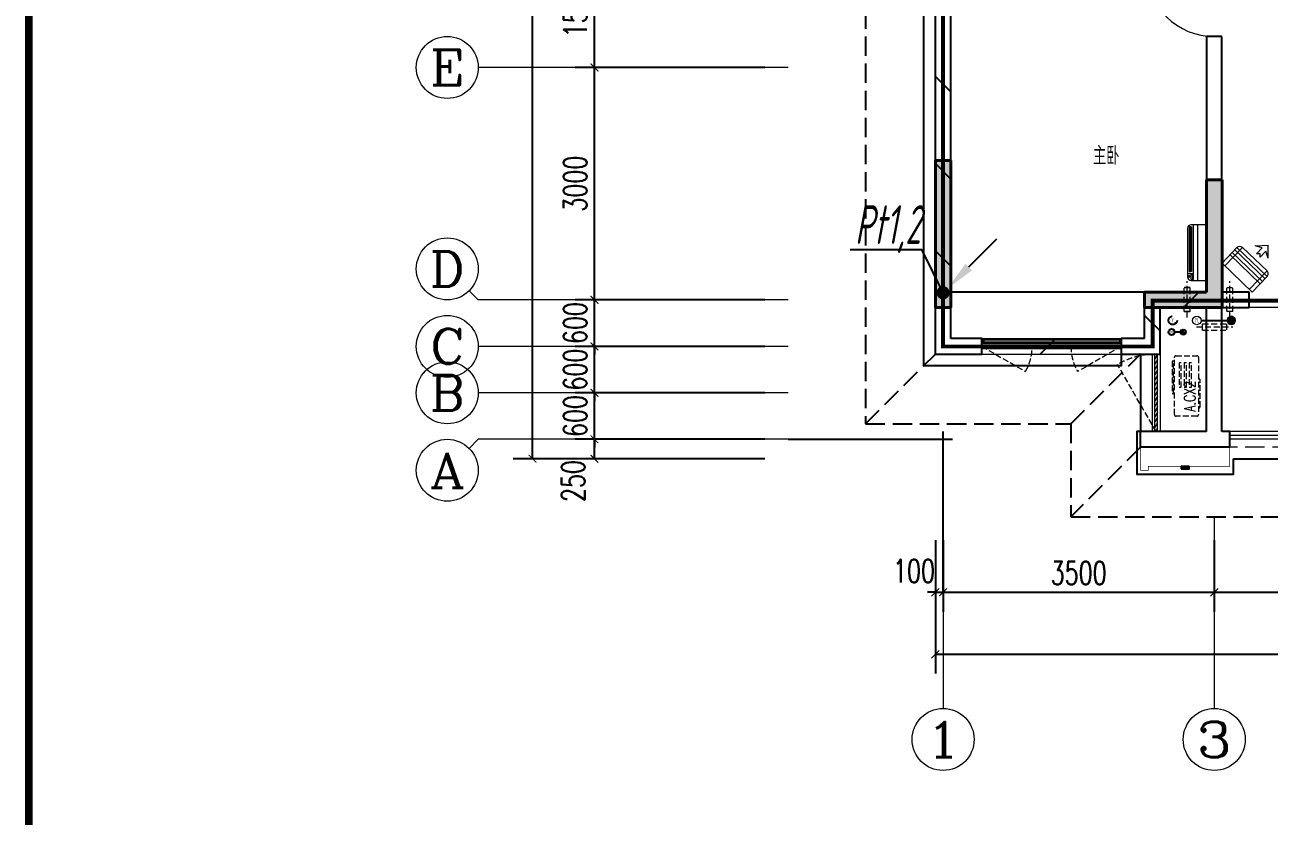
# Model space of a CAD drawing. Extents: x 3753737 to 4713801, y -857380 to 24339.
# Drawn here: x 4541496 to 4557557, y -780350 to -770136 of the extents above; entities that cross this region are included whole.
import ezdxf
from ezdxf.enums import TextEntityAlignment as Align

# ---------------------------------------------------------------- set-up
doc = ezdxf.new("R2010")
doc.units = 0
doc.header["$LTSCALE"] = 1000
doc.header["$MEASUREMENT"] = 0
for name, pattern in [('CENTER2', [1.125, 0.75, -0.125, 0.125, -0.125]), ('DASH', [0.35, 0.25, -0.1]), ('HIDDEN', [0.375, 0.25, -0.125])]:
    doc.linetypes.add(name, pattern=pattern)
doc.layers.get('0').update_dxf_attribs({"linetype": 'CONTINUOUS'})
doc.layers.get('Defpoints').update_dxf_attribs({"linetype": 'CONTINUOUS'})
for name, color, linetype in [('!!电气', 1, 'CONTINUOUS'), ('3-栏杆1', 252, 'CONTINUOUS'), ('3.5方案汇报，与郭总、侯月琴确定户型_t8$0$2020.03.04 -1安徽标准化洋房户型(UA）_t8_t8$0$看线', 154, 'CONTINUOUS'), ('DIM-照明', 7, 'CONTINUOUS'), ('LVTRY', 252, 'CONTINUOUS'), ('LWIRE', 4, 'CONTINUOUS'), ('SHTLN', 4, 'CONTINUOUS'), ('VPIPE-凝结', 150, 'CONTINUOUS'), ('VPIPE-雨水', 4, 'DASH'), ('WALL', 252, 'CONTINUOUS'), ('WIRE-接地', 2, 'CONTINUOUS'), ('卫生间', 6, 'CONTINUOUS'), ('看线', 185, 'CONTINUOUS'), ('立面', 73, 'CONTINUOUS'), ('铝合金', 144, 'CONTINUOUS')]:
    doc.layers.add(name, color=color, linetype=linetype)
for name, color, linetype, lineweight in [('AXIS', 114, 'CONTINUOUS', 20), ('AXIS_TEXT', 7, 'CONTINUOUS', 20), ('COLUMN', 252, 'CONTINUOUS', 40), ('EQUIP_地漏', 7, 'CONTINUOUS', 18), ('PUB_HATCH', 8, 'CONTINUOUS', 9), ('PUB_TEXT', 7, 'CONTINUOUS', 20), ('VPIPE-废水', 31, 'TG_F', 18), ('WINDOW', 146, 'CONTINUOUS', 20), ('图框', 147, 'CONTINUOUS', 20), ('平面-栏杆', 56, 'CONTINUOUS', 15), ('平面-看线', 252, 'CONTINUOUS', 15), ('平面-空调室内机', 176, 'CONTINUOUS', 9), ('平面-空调预留孔', 252, 'CONTINUOUS', 15)]:
    doc.layers.add(name, color=color, linetype=linetype, lineweight=lineweight)
doc.styles.add('_TCH_AXIS', font='COMPLEX', dxfattribs={"bigfont": 'GBCBIG'})
doc.styles.add('_TCH_DIM', font='SIMPLEX', dxfattribs={"bigfont": 'GBCBIG'})
doc.styles.add('_TCH_DIM_T3', font='SIMPLEX.shx', dxfattribs={"width": 0.705882, "bigfont": 'GBCBIG.shx'})
doc.styles.add('COMPLEX', font='COMPLEX')
doc.styles.add('HZTXT', font='gbeitc.shx', dxfattribs={"width": 0.8, "height": 400, "bigfont": 'hztxt.shx'})
doc.styles.get("Standard").update_dxf_attribs({"font": 'gbenor.shx', "bigfont": 'gbcbig.shx'})
doc.styles.add('TG_LINETYPE', font='SIMPLEX', dxfattribs={"width": 0.8, "height": 3, "bigfont": 'HZTXT'})
doc.linetypes.add('TG_F', pattern='A,2,-0.3,["F",TG_LINETYPE,S=0.1,R=0,X=-0.23,Y=-0.15],0', length=2.3)
doc.dimstyles.new('_TCH_ARCH&&100', dxfattribs={"dimtxt": 297.5, "dimasz": 100, "dimexe": 250, "dimexo": 300, "dimgap": 100, "dimtad": 1, "dimdec": 0, "dimzin": 0, "dimdsep": 46, "dimtxsty": '_TCH_DIM_T3', "dimblk": 'ARCHTICK', "dimcen": 0.09, "dimclrt": 7, "dimazin": 2, "dimtfac": 1, "dimtdec": 0, "dimtix": 1, "dimtmove": 2, "dimatfit": 3, "dimfxl": 1, "dimtolj": 1, "dimtzin": 0, "dimarcsym": 0})

# ---------------------------------------------------------------- blocks, each defined once
blk = doc.blocks.new('GFDGFSDFGD')
at = {"layer": 'PUB_HATCH'}
for points in [[(420517, 367424), (420517, 365524), (420717, 365524), (420717, 367424)], [(423217, 365524), (424217, 365524), (424217, 367174), (424017, 367174), (424017, 365724), (423217, 365724)]]:
    blk.add_hatch(color=256, dxfattribs=at).paths.add_polyline_path(points)
at = {"layer": 'COLUMN', "color": 252}
for p, q in [((420517, 367424), (420517, 365524)), ((420717, 367424), (420517, 367424)), ((420717, 365524), (420717, 367424)), ((424217, 367174), (424017, 367174)), ((424017, 367174), (424017, 365724)), ((424217, 365524), (424217, 367174)), ((424017, 365724), (423217, 365724)), ((423217, 365724), (423217, 365524)), ((420517, 365524), (420717, 365524)), ((423217, 365524), (424217, 365524))]:
    blk.add_line(p, q, dxfattribs=at)
blk = doc.blocks.new('dongkong')
at = {"layer": '平面-空调预留孔', "color": 8, "linetype": 'HIDDEN', "ltscale": 0.3}
for p, q in [((-603796, 210900), (-603796, 210431)), ((-603836, 210821), (-603836, 210511)), ((-603836, 210821), (-603756, 210821)), ((-603756, 210821), (-603756, 210511))]:
    blk.add_line(p, q, dxfattribs=at)
blk.add_lwpolyline([(-603756, 210511), (-603836, 210511)], dxfattribs=at)
blk = doc.blocks.new('A$C001338C2')
at = {"color": 8}
for p, q in [((0, 249), (0, 22)), ((845, 304), (55, 304)), ((109, 215), (109, 304)), ((900, 22), (900, 249)), ((22, 0), (878, 0))]:
    blk.add_line(p, q, dxfattribs=at)
at = {"color": 8, "lineweight": 5}
for p, q in [((900, 215), (0, 215)), ((865, 279), (144, 279)), ((144, 279), (144, 266)), ((387, 279), (144, 279)), ((144, 279), (144, 253)), ((144, 266), (865, 266)), ((144, 240), (144, 253)), ((144, 253), (865, 253)), ((865, 240), (144, 240)), ((387, 240), (387, 279)), ((622, 240), (387, 240)), ((865, 279), (622, 279)), ((622, 279), (622, 240)), ((865, 253), (865, 279)), ((865, 266), (865, 240)), ((900, 143), (0, 143))]:
    blk.add_line(p, q, dxfattribs=at)
at = {"color": 8}
for points in [[(89, 226), (22, 226, -0.414214), (17, 232), (17, 243, -0.414214), (22, 249), (89, 249, -0.414214), (95, 243), (95, 232, -0.414214)], [(73, 275), (57, 275, -0.414214), (51, 281), (51, 283, -0.414214), (57, 289), (73, 289, -0.414214), (79, 283), (79, 281, -0.414214)]]:
    blk.add_lwpolyline(points, format="xyb", close=True, dxfattribs=at)
for centre, radius, start, end in [((55, 249), 55, 90, 180), ((845, 249), 55, 360, 90), ((22, 22), 22, 180, 270), ((878, 22), 22, 270, 360)]:
    blk.add_arc(centre, radius, start, end, dxfattribs=at)
blk = doc.blocks.new('$lvtry$00000171')
for p, q in [((-74, 11), (-11, 74)), ((-70, -27), (27, 70)), ((-53, -53), (53, 53)), ((-27, -70), (70, 27)), ((11, -74), (74, -11))]:
    blk.add_line(p, q)
blk.add_circle((0, 0), 75)
blk.add_point((0, 0))
blk = doc.blocks.new('$TwtSys$00000141')
at = {"color": 252}
for p, q in [((-47, 4), (-5, 46)), ((-47, 4), (-5, 46)), ((-44, -18), (18, 44)), ((-44, -18), (18, 44)), ((-33, -33), (33, 33)), ((-33, -33), (33, 33)), ((-16, -44), (44, 16)), ((-16, -44), (44, 16)), ((6, -46), (46, -6)), ((6, -46), (46, -6))]:
    blk.add_line(p, q, dxfattribs=at)
blk.add_circle((0, 0), 47, dxfattribs=at)
blk.add_circle((0, 0), 47, dxfattribs=at)
blk = doc.blocks.new('A$C148B7D8E')
at = {"layer": '卫生间', "color": 252, "linetype": 'DASH'}
for p, q in [((-900, -900), (0, 0)), ((1750, -900), (2650, 0)), ((2650, -1200), (1750, -2100))]:
    blk.add_line(p, q, dxfattribs=at)
blk.add_lwpolyline([(16100, 14000), (16100, 15400), (7700, 15400), (7700, 10800), (7300, 10800), (7300, 10000), (900, 10000), (900, 9000), (-900, 9000), (-900, -900), (1750, -900), (1750, -2100), (23450, -2100), (23450, -900), (25100, -900)], dxfattribs=at)
blk = doc.blocks.new('fergve')
at = {"layer": '平面-空调预留孔', "color": 8, "linetype": 'DASH', "ltscale": 0.3}
for p, q in [((119063, 54988), (119063, 54978)), ((119073, 54968), (119426, 54968)), ((119436, 54978), (119436, 54988))]:
    blk.add_line(p, q, dxfattribs=at)
blk.add_lwpolyline([(119716, 54988), (118976, 54988, -0.414214), (118956, 55008), (118956, 55278, -0.414214), (118976, 55298), (119716, 55298, -0.414214), (119736, 55278), (119736, 55008, -0.414214)], format="xyb", close=True, dxfattribs=at)
for points in [[(119667, 55327), (119247, 55327), (119247, 55312), (119667, 55312)], [(119645, 55239), (119330, 55239), (119330, 55210), (119645, 55210)], [(119645, 55173), (119330, 55173), (119330, 55144), (119645, 55144)], [(119645, 55108), (119330, 55108), (119330, 55079), (119645, 55079)]]:
    blk.add_lwpolyline(points, close=True, dxfattribs=at)
for centre, start, end in [((119073, 54978), 180, 270), ((119426, 54978), 270, 0)]:
    blk.add_arc(centre, 10, start, end, dxfattribs=at)
at = {"layer": '平面-空调预留孔', "color": 8, "linetype": 'DASH', "ltscale": 0.3, "style": '_TCH_DIM', "width": 0.705882}
blk.add_text('A.CX2', height=146.9, dxfattribs=at).set_placement((119015, 55027))
blk = doc.blocks.new('dasdasf1sa2f31as32f')
at = {"color": 8}
for p, q in [((-473, 260), (-339, 504)), ((-270, 524), (-428, 237)), ((135, 245), (-339, 505)), ((-270, 524), (114, 314)), ((-116, 586), (43, 640)), ((-23, 586), (-116, 586)), ((-23, 586), (-73, 493)), ((-31, 504), (-73, 493)), ((-18, 463), (-31, 504)), ((32, 555), (-18, 463)), ((83, 477), (32, 555)), ((83, 477), (43, 640)), ((72, 132), (-401, 392)), ((93, 169), (-381, 428)), ((115, 208), (-359, 468)), ((0, 0), (-473, 260)), ((114, 314), (-44, 26)), ((134, 244), (0, 0))]:
    blk.add_line(p, q, dxfattribs=at)
for centre, start, end in [((-294, 479), 61.2593, 151.2593), ((89, 269), 331.2593, 61.2593)]:
    blk.add_arc(centre, 51.3, start, end, dxfattribs=at)
blk = doc.blocks.new('GDGDRGDGDRGDR')
at = {"layer": '平面-空调室内机', "ltscale": 0.3}
for p, rotation in [((-179479, 653503), 180), ((634787, 1046278), 89.99999999999999)]:
    blk.add_blockref('dongkong', p, dxfattribs=dict(at, rotation=rotation))
at = {"layer": '平面-空调预留孔'}
for name, p, rotation in [('dasdasf1sa2f31as32f', (424607, 442932), 344.9999999966897), ('fergve', (478901, 322375), 90)]:
    blk.add_blockref(name, p, dxfattribs=dict(at, rotation=rotation))
blk = doc.blocks.new('_ArchTick')
at = {"color": 0, "linetype": 'ByBlock', "const_width": 0.15}
blk.add_lwpolyline([(-0.5, -0.5), (0.5, 0.5)], dxfattribs=at)
blk = doc.blocks.new('*D386')
at = {"layer": 'AXIS', "color": 0, "lineweight": -2, "transparency": 16777216}
for p, q in [((-100, -1300), (-100, -3025)), ((50100, -1300), (50100, -3025)), ((-100, -2775), (50100, -2775))]:
    blk.add_line(p, q, dxfattribs=at)
at = {"layer": 'Defpoints', "color": 0, "transparency": 16777216}
for p in [(-100, -1000), (50100, -1000), (50100, -2775)]:
    blk.add_point(p, dxfattribs=at)
at = {"layer": 'AXIS', "color": 0, "lineweight": -2, "transparency": 16777216, "xscale": 100, "yscale": 100, "zscale": 100, "rotation": 180}
blk.add_blockref('_ArchTick', (-100, -2775), dxfattribs=at)
at = {"layer": 'AXIS', "color": 0, "lineweight": -2, "transparency": 16777216, "xscale": 100, "yscale": 100, "zscale": 100}
blk.add_blockref('_ArchTick', (50100, -2775), dxfattribs=at)
at = {"layer": 'AXIS', "color": 7, "transparency": 16777216, "insert": (25000, -2526), "char_height": 297.5, "attachment_point": 5, "style": '_TCH_DIM_T3'}
blk.add_mtext('\\A1;50200', dxfattribs=at)
blk = doc.blocks.new('*D387')
at = {"layer": 'AXIS', "color": 0, "lineweight": -2, "transparency": 16777216}
for p, q in [((-100, -1300), (-100, -2225)), ((0, -1300), (0, -2225)), ((-100, -1975), (-200, -1975)), ((-100, -1975), (0, -1975)), ((0, -1975), (100, -1975))]:
    blk.add_line(p, q, dxfattribs=at)
at = {"layer": 'Defpoints', "color": 0, "transparency": 16777216}
for p in [(-100, -1000), (0, -1000), (0, -1975)]:
    blk.add_point(p, dxfattribs=at)
at = {"layer": 'AXIS', "color": 0, "lineweight": -2, "transparency": 16777216, "xscale": 100, "yscale": 100, "zscale": 100}
blk.add_blockref('_ArchTick', (-100, -1975), dxfattribs=at)
at = {"layer": 'AXIS', "color": 0, "lineweight": -2, "transparency": 16777216, "xscale": 100, "yscale": 100, "zscale": 100, "rotation": 180}
blk.add_blockref('_ArchTick', (0, -1975), dxfattribs=at)
at = {"layer": 'AXIS', "color": 7, "transparency": 16777216, "insert": (-375, -1700), "char_height": 297.5, "attachment_point": 5, "style": '_TCH_DIM_T3'}
blk.add_mtext('\\A1;100', dxfattribs=at)
blk = doc.blocks.new('*D388')
at = {"layer": 'AXIS', "color": 0, "lineweight": -2, "transparency": 16777216}
for p, q in [((0, -1300), (0, -2225)), ((3500, -1300), (3500, -2225)), ((0, -1975), (3500, -1975))]:
    blk.add_line(p, q, dxfattribs=at)
at = {"layer": 'Defpoints', "color": 0, "transparency": 16777216}
for p in [(0, -1000), (3500, -1000), (3500, -1975)]:
    blk.add_point(p, dxfattribs=at)
at = {"layer": 'AXIS', "color": 0, "lineweight": -2, "transparency": 16777216, "xscale": 100, "yscale": 100, "zscale": 100, "rotation": 180}
blk.add_blockref('_ArchTick', (0, -1975), dxfattribs=at)
at = {"layer": 'AXIS', "color": 0, "lineweight": -2, "transparency": 16777216, "xscale": 100, "yscale": 100, "zscale": 100}
blk.add_blockref('_ArchTick', (3500, -1975), dxfattribs=at)
at = {"layer": 'AXIS', "color": 7, "transparency": 16777216, "insert": (1750, -1726), "char_height": 297.5, "attachment_point": 5, "style": '_TCH_DIM_T3'}
blk.add_mtext('\\A1;3500', dxfattribs=at)
blk = doc.blocks.new('*D389')
at = {"layer": 'AXIS', "color": 0, "lineweight": -2, "transparency": 16777216}
for p, q in [((3500, -1300), (3500, -2225)), ((9300, -1300), (9300, -2225)), ((3500, -1975), (9300, -1975))]:
    blk.add_line(p, q, dxfattribs=at)
at = {"layer": 'Defpoints', "color": 0, "transparency": 16777216}
for p in [(3500, -1000), (9300, -1000), (9300, -1975)]:
    blk.add_point(p, dxfattribs=at)
at = {"layer": 'AXIS', "color": 0, "lineweight": -2, "transparency": 16777216, "xscale": 100, "yscale": 100, "zscale": 100, "rotation": 180}
blk.add_blockref('_ArchTick', (3500, -1975), dxfattribs=at)
at = {"layer": 'AXIS', "color": 0, "lineweight": -2, "transparency": 16777216, "xscale": 100, "yscale": 100, "zscale": 100}
blk.add_blockref('_ArchTick', (9300, -1975), dxfattribs=at)
at = {"layer": 'AXIS', "color": 7, "transparency": 16777216, "insert": (6400, -1726), "char_height": 297.5, "attachment_point": 5, "style": '_TCH_DIM_T3'}
blk.add_mtext('\\A1;5800', dxfattribs=at)
blk = doc.blocks.new('_AXISO')
blk.add_circle((0, 0), 0.5)
at = {"layer": 'AXIS_TEXT', "style": 'COMPLEX', "width": 1.041667}
blk.add_attdef('A', text='', height=0.56, dxfattribs=at).set_placement((-0.25, -0.28), (0.25, -0.28), align=Align.FIT)
blk = doc.blocks.new('$DorLib2D$00000138')
at = {"color": 0, "linetype": 'Continuous'}
for p, q in [((-0.2875, 0), (-0.2875, 0.1538)), ((-0.2875, 0.1538), (0, 0.1538)), ((0, 0.1538), (0, 0)), ((0.2875, 0.1538), (0, 0.1538)), ((0.2875, 0), (0.2875, 0.1538)), ((-0.5, -0.1399), (-0.5, 0)), ((-0.5, 0), (-0.2188, 0)), ((0, 0), (-0.2875, 0)), ((-0.2188, 0), (-0.2188, -0.1399)), ((0, 0), (0.2875, 0)), ((0.2188, 0), (0.2188, -0.1399)), ((0.5, 0), (0.2188, 0)), ((0.5, 0), (0.5, -0.1946)), ((0.5, -0.1399), (0.5, 0)), ((-0.2188, -0.1399), (-0.5, -0.1399)), ((0.2188, -0.1399), (0.5, -0.1399)), ((-0.1857, -0.186), (-0.037, -0.186)), ((-0.037, -0.186), (-0.1019, -0.2583)), ((-0.1019, -0.2583), (-0.1019, -0.186)), ((0.1857, -0.186), (0.037, -0.186)), ((0.037, -0.186), (0.1019, -0.2583)), ((0.1019, -0.2583), (0.1019, -0.186))]:
    blk.add_line(p, q, dxfattribs=at)
blk = doc.blocks.new('$DorLib2D$00000001')
for p, q in [((0.45, 0.975), (0.5, 0.975)), ((0.45, 0), (0.45, 0.975)), ((0.5, 0), (0.5, 0.975)), ((0.5, 0), (0.45, 0))]:
    blk.add_line(p, q)
at = {"lineweight": 13}
blk.add_arc((0.475, 0), 0.975, 91.4693, 180, dxfattribs=at)
blk = doc.blocks.new('$WINLIB2D$00000001')
at = {"color": 0}
for points in [[(-0.5, 0.5), (-0.5, -0.5)], [(-0.5, 0.5), (0.5, 0.5)], [(0.5, -0.5), (0.5, 0.5)], [(0.5, 0.1667), (-0.5, 0.1667)], [(0.5, -0.1667), (-0.5, -0.1667)], [(-0.5, -0.5), (0.5, -0.5)]]:
    blk.add_lwpolyline(points, dxfattribs=at)
blk = doc.blocks.new('$WINLIB2D$00000039')
at = {"color": 0}
for points in [[(-0.5, 0.5), (-0.5, -0.5)], [(0.5, 0.5), (-0.5, 0.5)], [(0.5, -0.5), (0.5, 0.5)], [(-0.5, 0.167), (0.5, 0.167)], [(-0.384, -0.167), (-0.448, 0.167)], [(-0.316, -0.167), (-0.38, 0.167)], [(-0.248, -0.167), (-0.312, 0.167)], [(-0.18, -0.167), (-0.244, 0.167)], [(-0.112, -0.167), (-0.176, 0.167)], [(-0.044, -0.167), (-0.108, 0.167)], [(0.024, -0.167), (-0.04, 0.167)], [(0.092, -0.167), (0.028, 0.167)], [(0.16, -0.167), (0.096, 0.167)], [(0.228, -0.167), (0.164, 0.167)], [(0.296, -0.167), (0.232, 0.167)], [(0.364, -0.167), (0.3, 0.167)], [(0.432, -0.167), (0.368, 0.167)], [(0.5, -0.167), (0.436, 0.167)], [(-0.452, -0.167), (-0.5, 0.084)], [(-0.5, -0.167), (0.5, -0.167)], [(0.5, -0.5), (-0.5, -0.5)]]:
    blk.add_lwpolyline(points, dxfattribs=at)
blk = doc.blocks.new('*D426')
at = {"layer": 'AXIS', "color": 0, "lineweight": -2, "transparency": 16777216}
for p, q in [((-2300, 15800), (-5550, 15800)), ((-5300, -250), (-5300, 15800)), ((-2300, -250), (-5550, -250))]:
    blk.add_line(p, q, dxfattribs=at)
at = {"layer": 'Defpoints', "color": 0, "transparency": 16777216}
for p in [(-5300, 15800), (-2000, 15800), (-2000, -250)]:
    blk.add_point(p, dxfattribs=at)
at = {"layer": 'AXIS', "color": 0, "lineweight": -2, "transparency": 16777216, "xscale": 100, "yscale": 100, "zscale": 100}
for p, rotation in [((-5300, 15800), 90), ((-5300, -250), 270)]:
    blk.add_blockref('_ArchTick', p, dxfattribs=dict(at, rotation=rotation))
at = {"layer": 'AXIS', "color": 7, "transparency": 16777216, "insert": (-5549, 7775), "char_height": 297.5, "attachment_point": 5, "rotation": 90, "style": '_TCH_DIM_T3'}
blk.add_mtext('\\A1;16050', dxfattribs=at)
blk = doc.blocks.new('*D427')
at = {"layer": 'AXIS', "color": 0, "lineweight": -2, "transparency": 16777216}
for p, q in [((-2300, 0), (-4750, 0)), ((-4500, -250), (-4500, 0)), ((-2300, -250), (-4750, -250))]:
    blk.add_line(p, q, dxfattribs=at)
at = {"layer": 'Defpoints', "color": 0, "transparency": 16777216}
for p in [(-4500, 0), (-2000, 0), (-2000, -250)]:
    blk.add_point(p, dxfattribs=at)
at = {"layer": 'AXIS', "color": 0, "lineweight": -2, "transparency": 16777216, "xscale": 100, "yscale": 100, "zscale": 100}
for p, rotation in [((-4500, 0), 90), ((-4500, -250), 270)]:
    blk.add_blockref('_ArchTick', p, dxfattribs=dict(at, rotation=rotation))
at = {"layer": 'AXIS', "color": 7, "transparency": 16777216, "insert": (-4775, -539), "char_height": 297.5, "attachment_point": 5, "rotation": 90, "style": '_TCH_DIM_T3'}
blk.add_mtext('\\A1;250', dxfattribs=at)
blk = doc.blocks.new('*D428')
at = {"layer": 'AXIS', "color": 0, "lineweight": -2, "transparency": 16777216}
for p, q in [((-4500, 600), (-4500, 700)), ((-2300, 600), (-4750, 600)), ((-4500, 0), (-4500, 600)), ((-2300, 0), (-4750, 0)), ((-4500, 0), (-4500, -100))]:
    blk.add_line(p, q, dxfattribs=at)
at = {"layer": 'Defpoints', "color": 0, "transparency": 16777216}
for p in [(-4500, 600), (-2000, 600), (-2000, 0)]:
    blk.add_point(p, dxfattribs=at)
at = {"layer": 'AXIS', "color": 0, "lineweight": -2, "transparency": 16777216, "xscale": 100, "yscale": 100, "zscale": 100}
for p, rotation in [((-4500, 600), 270), ((-4500, 0), 90)]:
    blk.add_blockref('_ArchTick', p, dxfattribs=dict(at, rotation=rotation))
at = {"layer": 'AXIS', "color": 7, "transparency": 16777216, "insert": (-4749, 300), "char_height": 297.5, "attachment_point": 5, "rotation": 90, "style": '_TCH_DIM_T3'}
blk.add_mtext('\\A1;600', dxfattribs=at)
blk = doc.blocks.new('*D429')
at = {"layer": 'AXIS', "color": 0, "lineweight": -2, "transparency": 16777216}
for p, q in [((-4500, 1200), (-4500, 1300)), ((-2300, 1200), (-4750, 1200)), ((-4500, 600), (-4500, 1200)), ((-2300, 600), (-4750, 600)), ((-4500, 600), (-4500, 500))]:
    blk.add_line(p, q, dxfattribs=at)
at = {"layer": 'Defpoints', "color": 0, "transparency": 16777216}
for p in [(-4500, 1200), (-2000, 1200), (-2000, 600)]:
    blk.add_point(p, dxfattribs=at)
at = {"layer": 'AXIS', "color": 0, "lineweight": -2, "transparency": 16777216, "xscale": 100, "yscale": 100, "zscale": 100}
for p, rotation in [((-4500, 1200), 270), ((-4500, 600), 90)]:
    blk.add_blockref('_ArchTick', p, dxfattribs=dict(at, rotation=rotation))
at = {"layer": 'AXIS', "color": 7, "transparency": 16777216, "insert": (-4749, 900), "char_height": 297.5, "attachment_point": 5, "rotation": 90, "style": '_TCH_DIM_T3'}
blk.add_mtext('\\A1;600', dxfattribs=at)
blk = doc.blocks.new('*D430')
at = {"layer": 'AXIS', "color": 0, "lineweight": -2, "transparency": 16777216}
for p, q in [((-2300, 1800), (-4750, 1800)), ((-4500, 1800), (-4500, 1900)), ((-4500, 1200), (-4500, 1800)), ((-2300, 1200), (-4750, 1200)), ((-4500, 1200), (-4500, 1100))]:
    blk.add_line(p, q, dxfattribs=at)
at = {"layer": 'Defpoints', "color": 0, "transparency": 16777216}
for p in [(-4500, 1800), (-2000, 1800), (-2000, 1200)]:
    blk.add_point(p, dxfattribs=at)
at = {"layer": 'AXIS', "color": 0, "lineweight": -2, "transparency": 16777216, "xscale": 100, "yscale": 100, "zscale": 100}
for p, rotation in [((-4500, 1800), 270), ((-4500, 1200), 90)]:
    blk.add_blockref('_ArchTick', p, dxfattribs=dict(at, rotation=rotation))
at = {"layer": 'AXIS', "color": 7, "transparency": 16777216, "insert": (-4749, 1500), "char_height": 297.5, "attachment_point": 5, "rotation": 90, "style": '_TCH_DIM_T3'}
blk.add_mtext('\\A1;600', dxfattribs=at)
blk = doc.blocks.new('*D431')
at = {"layer": 'AXIS', "color": 0, "lineweight": -2, "transparency": 16777216}
for p, q in [((-2300, 4800), (-4750, 4800)), ((-4500, 1800), (-4500, 4800)), ((-2300, 1800), (-4750, 1800))]:
    blk.add_line(p, q, dxfattribs=at)
at = {"layer": 'Defpoints', "color": 0, "transparency": 16777216}
for p in [(-4500, 4800), (-2000, 4800), (-2000, 1800)]:
    blk.add_point(p, dxfattribs=at)
at = {"layer": 'AXIS', "color": 0, "lineweight": -2, "transparency": 16777216, "xscale": 100, "yscale": 100, "zscale": 100}
for p, rotation in [((-4500, 4800), 90), ((-4500, 1800), 270)]:
    blk.add_blockref('_ArchTick', p, dxfattribs=dict(at, rotation=rotation))
at = {"layer": 'AXIS', "color": 7, "transparency": 16777216, "insert": (-4749, 3300), "char_height": 297.5, "attachment_point": 5, "rotation": 90, "style": '_TCH_DIM_T3'}
blk.add_mtext('\\A1;3000', dxfattribs=at)
blk = doc.blocks.new('*D432')
at = {"layer": 'AXIS', "color": 0, "lineweight": -2, "transparency": 16777216}
for p, q in [((-2300, 6300), (-4750, 6300)), ((-4500, 4800), (-4500, 6300)), ((-2300, 4800), (-4750, 4800))]:
    blk.add_line(p, q, dxfattribs=at)
at = {"layer": 'Defpoints', "color": 0, "transparency": 16777216}
for p in [(-4500, 6300), (-2000, 6300), (-2000, 4800)]:
    blk.add_point(p, dxfattribs=at)
at = {"layer": 'AXIS', "color": 0, "lineweight": -2, "transparency": 16777216, "xscale": 100, "yscale": 100, "zscale": 100}
for p, rotation in [((-4500, 6300), 90), ((-4500, 4800), 270)]:
    blk.add_blockref('_ArchTick', p, dxfattribs=dict(at, rotation=rotation))
at = {"layer": 'AXIS', "color": 7, "transparency": 16777216, "insert": (-4749, 5550), "char_height": 297.5, "attachment_point": 5, "rotation": 90, "style": '_TCH_DIM_T3'}
blk.add_mtext('\\A1;1500', dxfattribs=at)
blk = doc.blocks.new('$TelecSys$00000008')
blk.add_line((0.4, 0.4), (-0.4, -0.4))
blk = doc.blocks.new('$TelecSys$00000078')
for p, q in [((1.15, 1.15), (0.55, 0.55)), ((0.104, 0.104), (0.104, 0.104)), ((-0.104, -0.104), (-0.104, -0.104))]:
    blk.add_line(p, q)
at = {"const_width": 0.142}
blk.add_lwpolyline([(-0.071, 0, 1), (0.071, 0, 1)], format="xyb", close=True, dxfattribs=at)
blk.add_solid([(0.62, 0.48), (0.48, 0.62), (0.1, 0.1)])
at = {"width": 0.8, "flags": 9}
blk.add_attdef('A', (0, 0), '', height=0.00002, dxfattribs=at)
blk = doc.blocks.new('A$C66B635E3')
at = {"layer": '立面'}
h = blk.add_hatch(dxfattribs=at)
h.set_pattern_fill('ANSI31', color=252, scale=2)
h.set_pattern_definition([(45, (-885150.3096, -795945.4625), (-2.24506403, 2.24506403), [])])
h.paths.add_polyline_path([(3075, -380), (3175, -380), (3175, -350), (3075, -350)])
at = {"layer": '!!电气', "color": 1}
for p, q in [((-2000, 0), (121.3, 0)), ((0, -2000), (0, 103))]:
    blk.add_line(p, q, dxfattribs=at)
at = {"color": 252, "const_width": 8}
blk.add_lwpolyline([(2550, -100), (2550, -400), (2650, -400), (2650, -350), (3700, -350), (3700, -100)], dxfattribs=at)
at = {"layer": '3-栏杆1', "color": 252}
for p, q in [((520.3, 1282.2), (500, 1300)), ((500, 1300), (520.3, 1282.2)), ((2279.7, 1282.2), (2300, 1300)), ((2300, 1300), (2279.7, 1282.2)), ((500, 1233.1), (520.3, 1252.9)), ((2279.7, 1282.1), (520.3, 1282.2)), ((520.3, 1282.2), (520.3, 1252.9)), ((520.3, 1252.9), (2279.7, 1252.9)), ((2279.7, 1282.2), (2279.7, 1252.9)), ((2279.7, 1252.9), (2300, 1233.1)), ((2300, 1233.1), (2279.7, 1252.9))]:
    blk.add_line(p, q, dxfattribs=at)
at = {"layer": '3.5方案汇报，与郭总、侯月琴确定户型_t8$0$2020.03.04 -1安徽标准化洋房户型(UA）_t8_t8$0$看线', "color": 252, "ltscale": 10}
blk.add_line((2600, 1900), (100, 1900), dxfattribs=at)
at = {"layer": 'AXIS'}
for p, q in [((-2000, 4800), (-6000, 4800)), ((-6117.2, 1917.2), (-6000, 1800)), ((-2000, 1800), (-6000, 1800)), ((-2000, 1200), (-6000, 1200)), ((-2000, 600), (-6000, 600)), ((-6117.2, -117.2), (-6000, 0)), ((-2000, 0), (-6000, 0)), ((0, -999.9), (0, -3474.9)), ((3500, -999.9), (3500, -3474.9))]:
    blk.add_line(p, q, dxfattribs=at)
at = {"layer": 'VPIPE-凝结', "color": 252, "ltscale": 0.1}
blk.add_line((3330, 1535), (3670, 1535), dxfattribs=at)
blk.add_lwpolyline([(3062.4, 1385), (2990, 1385)], dxfattribs=at)
at = {"layer": 'VPIPE-凝结', "color": 252}
blk.add_circle((2950, 1385), 40, dxfattribs=at)
at = {"layer": 'VPIPE-废水', "color": 252}
blk.add_circle((3275, 1535), 55, dxfattribs=at)
at = {"layer": 'VPIPE-雨水', "color": 252}
blk.add_circle((2965, 1535), 55, dxfattribs=at)
at = {"layer": 'WALL', "color": 252}
for p, q in [((-100, 1100), (-100, 6300)), ((100, 1300), (100, 6200)), ((3600, 5200), (3400, 5200)), ((3400, 5200), (3400, 1900)), ((3600, 1900), (3600, 5200)), ((3400, 1900), (2600, 1900)), ((2600, 1300), (2600, 1900)), ((3950, 1900), (3600, 1900)), ((3950, 1700), (3950, 1900)), ((3400, 1700), (2800, 1700)), ((2800, 1100), (2800, 1700)), ((3400, 100), (3400, 1700)), ((3600, 1700), (3950, 1700)), ((3600, 100), (3600, 1700)), ((500, 1300), (100, 1300)), ((500, 1100), (500, 1300)), ((2600, 1300), (2300, 1300)), ((2300, 1300), (2300, 1100)), ((-100, 1100), (500, 1100)), ((2300, 1100), (2800, 1100)), ((3400, 100), (2550, 100)), ((2550, -100), (2550, 100)), ((3700, 100), (3600, 100)), ((3700, -100), (3700, 100)), ((3500, -100), (2550, -100)), ((3700, -100), (3500, -100))]:
    blk.add_line(p, q, dxfattribs=at)
at = {"layer": 'WINDOW', "color": 252}
blk.add_line((6050, 1700), (3950, 1700), dxfattribs=at)
at = {"layer": 'WINDOW', "color": 252, "linetype": 'DASH', "ltscale": 0.3}
for points in [[(500, 1200), (1063.1, 875.4, 0.1314846), (1150, 1200)], [(2300, 1200), (1736.9, 875.4, -0.1314846), (1650, 1200)], [(2750, 100), (2250, 966, -0.1316525), (2750, 1100)]]:
    blk.add_lwpolyline(points, format="xyb", dxfattribs=at)
at = {"layer": '平面-栏杆', "color": 252}
for points in [[(8350, 50), (3700, 50)], [(8350, 0), (3700, 0)]]:
    blk.add_lwpolyline(points, dxfattribs=at)
at = {"layer": '平面-看线', "color": 252}
blk.add_lwpolyline([(8350, 100), (3700, 100)], dxfattribs=at)
at = {"layer": '平面-看线', "color": 252, "linetype": 'DASH'}
blk.add_lwpolyline([(8350, -100), (3700, -100)], dxfattribs=at)
at = {"layer": '看线', "color": 252}
for points in [[(2300, 1100), (2300, 950), (-250, 950), (-250, 9350), (1400.1, 9350), (1400.1, 9200)], [(2550, 100), (2500, 100), (2500, -450), (3750, -450), (3750, -250)]]:
    blk.add_lwpolyline(points, dxfattribs=at)
at = {"layer": '看线', "color": 252, "ltscale": 0.5}
for points in [[(2550, 1100), (2550, 100)], [(3750, -250), (8350, -250)]]:
    blk.add_lwpolyline(points, dxfattribs=at)
at = {"layer": '立面', "color": 252}
blk.add_lwpolyline([(3075, -380), (3175, -380), (3175, -350), (3075, -350)], close=True, dxfattribs=at)
at = {"layer": '铝合金', "color": 252}
blk.add_lwpolyline([(3075, -380), (3175, -380), (3175, -350), (3075, -350)], close=True, dxfattribs=at)
at = {"color": 252}
for name, p in [('A$C148B7D8E', (-100, 1100)), ('GFDGFSDFGD', (-420616.6, -363823.7)), ('GDGDRGDGDRGDR', (-420616.6, -441032.1))]:
    blk.add_blockref(name, p, dxfattribs=at)
at = {"layer": 'AXIS'}
ref = blk.add_blockref('_AXISO', (-6400, 4800), dxfattribs=dict(at, xscale=800, yscale=800, zscale=800))
ref.add_attrib('A', 'E', dxfattribs={"layer": 'AXIS_TEXT', "height": 452.5, "style": '_TCH_AXIS', "width": 1.3125}).set_placement((-6626.3, 4573.7), (-6173.7, 4573.7), align=Align.FIT)
ref = blk.add_blockref('_AXISO', (-6400, 2200), dxfattribs=dict(at, xscale=800, yscale=800, zscale=800))
ref.add_attrib('A', 'D', dxfattribs={"layer": 'AXIS_TEXT', "height": 452.5, "style": '_TCH_AXIS', "width": 1.235294}).set_placement((-6626.3, 1973.7), (-6173.7, 1973.7), align=Align.FIT)
ref = blk.add_blockref('_AXISO', (-6400, 1200), dxfattribs=dict(at, xscale=800, yscale=800, zscale=800))
ref.add_attrib('A', 'C', dxfattribs={"layer": 'AXIS_TEXT', "height": 452.5, "style": '_TCH_AXIS', "width": 1.4}).set_placement((-6626.3, 973.7), (-6173.7, 973.7), align=Align.FIT)
ref = blk.add_blockref('_AXISO', (-6400, 600), dxfattribs=dict(at, xscale=800, yscale=800, zscale=800))
ref.add_attrib('A', 'B', dxfattribs={"layer": 'AXIS_TEXT', "height": 452.5, "style": '_TCH_AXIS', "width": 1.235294}).set_placement((-6626.3, 373.7), (-6173.7, 373.7), align=Align.FIT)
ref = blk.add_blockref('_AXISO', (-6400, -400), dxfattribs=dict(at, xscale=800, yscale=800, zscale=800))
ref.add_attrib('A', 'A', dxfattribs={"layer": 'AXIS_TEXT', "height": 452.5, "style": '_TCH_AXIS', "width": 1.166667}).set_placement((-6626.3, -626.3), (-6173.7, -626.3), align=Align.FIT)
ref = blk.add_blockref('_AXISO', (0, -3874.9), dxfattribs=dict(at, xscale=800, yscale=800, zscale=800))
ref.add_attrib('A', '1', dxfattribs={"layer": 'AXIS_TEXT', "height": 452.5, "style": '_TCH_AXIS', "width": 2.333333}).set_placement((-226.3, -4101.2), (226.3, -4101.2), align=Align.FIT)
ref = blk.add_blockref('_AXISO', (3500, -3874.9), dxfattribs=dict(at, xscale=800, yscale=800, zscale=800))
ref.add_attrib('A', '3', dxfattribs={"layer": 'AXIS_TEXT', "height": 452.5, "style": '_TCH_AXIS', "width": 1.5}).set_placement((3273.7, -4101.2), (3726.3, -4101.2), align=Align.FIT)
at = {"layer": 'EQUIP_地漏', "color": 252, "xscale": -0.8, "yscale": -0.8, "zscale": 0.8, "rotation": 180}
blk.add_blockref('$TwtSys$00000141', (3100, 1385), dxfattribs=at)
at = {"layer": 'LVTRY', "color": 252, "xscale": -0.6666666667107825, "yscale": 0.6666666667107825, "rotation": 90.00000000602213}
blk.add_blockref('$lvtry$00000171', (3720, 1535), dxfattribs=at)
at = {"layer": 'WINDOW', "color": 252}
for name, p, xscale, yscale, zscale, rotation in [('$DorLib2D$00000001', (3500, 5650), 900, 900, 900, 90.00000000129845), ('$DorLib2D$00000138', (5000, 1800), 2100, -200, 2100, 179.9999999989443), ('$WINLIB2D$00000001', (1400, 1200), 1800, -200, 1800, 4.935878894074151e-09), ('$WINLIB2D$00000039', (2750, 600), -1000, -100, -1000, 270)]:
    blk.add_blockref(name, p, dxfattribs=dict(at, xscale=xscale, yscale=yscale, zscale=zscale, rotation=rotation))
at = {"layer": '平面-空调室内机', "color": 252, "ltscale": 0.3, "xscale": -1, "rotation": 180}
blk.add_blockref('dongkong', (606945.9, 212470.8), dxfattribs=at)
at = {"layer": '平面-空调室内机', "color": 252, "ltscale": 0.3, "rotation": 180}
blk.add_blockref('dongkong', (-600646.1, 212470.8), dxfattribs=at)
at = {"layer": '平面-空调预留孔', "color": 252, "xscale": 0.800000000046565, "yscale": 0.800000000046565, "zscale": 0.800000000046565, "rotation": 90.00000023343011}
blk.add_blockref('A$C001338C2', (3399.9, 2050), dxfattribs=at)
at = {"layer": 'PUB_TEXT', "color": 252}
blk.add_text('主卧', height=236.31, dxfattribs=at).set_placement((1935.2, 3542.5))
at = {"layer": 'PUB_TEXT', "color": 252, "width": 0.6}
for s, p in [('YL', (2946.8, 1507)), ('FL', (3255.2, 1511.2)), ('NL', (2933.2, 1357))]:
    blk.add_text(s, height=56, dxfattribs=at).set_placement(p)
at = {"layer": 'AXIS'}
for p1, p2, distance, text, picture, middle in [((-2000, -250), (-2000, 15800), 3300, '16050', '*D426', (-5548.8, 7775)), ((-2000, 4800), (-2000, 6300), 2500, '1500', '*D432', (-4748.8, 5550)), ((-2000, 1800), (-2000, 4800), 2500, '3000', '*D431', (-4748.8, 3300)), ((-2000, 1200), (-2000, 1800), 2500, '600', '*D430', (-4748.8, 1500)), ((-2000, 600), (-2000, 1200), 2500, '600', '*D429', (-4748.8, 900)), ((-2000, 0), (-2000, 600), 2500, '600', '*D428', (-4748.8, 300)), ((-100, -999.9), (50100, -999.9), -1775, '50200', '*D386', (25000, -2526.2)), ((0, -999.9), (3500, -999.9), -975, '3500', '*D388', (1750, -1726.2)), ((3500, -999.9), (9300, -999.9), -975, '5800', '*D389', (6400, -1726.2))]:
    dim = blk.add_aligned_dim(p1=p1, p2=p2, distance=distance, text=text, dimstyle='_TCH_ARCH&&100', dxfattribs=at)
    dim.commit()
    dim.dimension.update_dxf_attribs({"geometry": picture, "text_midpoint": middle})
for base, p1, p2, angle, text, picture, middle in [((-4500, 0), (-2000, -250), (-2000, 0), 90, '250', '*D427', (-4775, -539)), ((0, -1974.9), (-100, -999.9), (0, -999.9), 0, '100', '*D387', (-375, -1699.9))]:
    dim = blk.add_linear_dim(base=base, p1=p1, p2=p2, angle=angle, text=text, dimstyle='_TCH_ARCH&&100', dxfattribs=at)
    dim.commit()
    dim.dimension.update_dxf_attribs({"geometry": picture, "text_midpoint": middle, "dimtype": 129})

msp = doc.modelspace()

# ---------------------------------------------------------------- linework, layer by layer
at = {"layer": 'DIM-照明', "color": 7, "ltscale": 0.8}
for p in [(4552148.9, -773033.5), (4553356.5, -773610.1)]:
    msp.add_line(p, (4553072.2, -773033.5), dxfattribs=at)
at = {"layer": 'WIRE-接地', "color": 2, "linetype": 'CENTER2', "const_width": 50}
msp.add_lwpolyline([(4593305.1, -775490.9), (4588400.9, -775490.9), (4588400.9, -774889.8), (4587649.1, -774889.8), (4587649.1, -773683), (4581051.2, -773683), (4581051.2, -774290.2), (4575653.3, -774290.2), (4575653.3, -773686.3), (4569051.4, -773686.3), (4569051.4, -774891.8), (4568304.6, -774891.8), (4568304.6, -775487.1), (4563397.1, -775487.1), (4563397.1, -774884.2), (4562651, -774884.2), (4562651, -773694.9), (4556054.4, -773694.9), (4556054.4, -774287.8), (4553348.6, -774287.8), (4553348.6, -766391.2)], dxfattribs=at)
at = {"layer": '图框', "const_width": 100}
msp.add_lwpolyline([(4622146.2, -806777.2), (4622146.2, -749377.2), (4541546.2, -749377.2), (4541546.2, -806777.2)], close=True, dxfattribs=at)

# ---------------------------------------------------------------- block references
at = {"layer": '!!电气'}
msp.add_blockref('A$C66B635E3', (4553348.6, -775485.7), dxfattribs=at)
at = {"layer": 'LWIRE', "color": 2, "xscale": 600, "yscale": 600, "zscale": 600}
msp.add_blockref('$TelecSys$00000078', (4553348.6, -773594.1), dxfattribs=at)
at = {"layer": 'SHTLN', "color": 2, "xscale": 250, "yscale": 250, "zscale": 250}
for p, rotation in [((4553348.6, -770902), 90), ((4553348.6, -772027), 90), ((4553348.6, -773152), 90), ((4556540.2, -773694.9), 180), ((4556054.4, -773991.3), 270), ((4554701.5, -774287.8), 180)]:
    msp.add_blockref('$TelecSys$00000008', p, dxfattribs=dict(at, rotation=rotation))

# ---------------------------------------------------------------- texts
at = {"layer": 'DIM-照明', "color": 7, "ltscale": 0.8, "style": 'HZTXT', "width": 0.7}
msp.add_text('Pt1,2', height=500, dxfattribs=at).set_placement((4552637.6, -772771.8), align=Align.MIDDLE)

doc.saveas('drawing.dxf')
